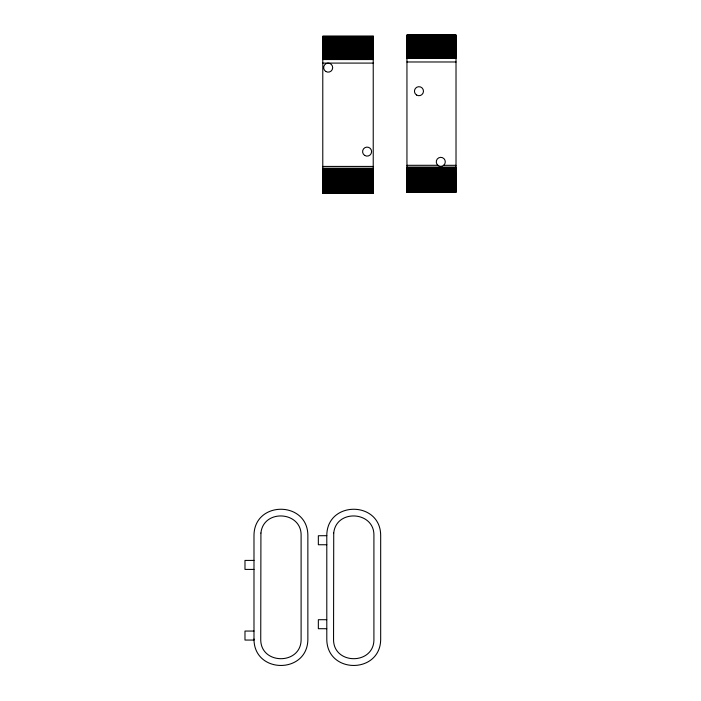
<?xml version="1.0" encoding="UTF-8"?>
<svg xmlns="http://www.w3.org/2000/svg" width="701" height="701" viewBox="0 0 701 701"><rect width="100%" height="100%" fill="white"/><g stroke="black" fill="none" stroke-linecap="round" stroke-linejoin="round"><path stroke-width="1.05" d="M326.797 535.687C326.71 500.444 380.774 500.461 380.678 535.687L380.678 639.023C380.766 674.266 326.701 674.257 326.797 639.023L326.797 535.687L318.342 535.748L318.342 544.747L326.797 544.756M406.948 35.164L456.018 35.164M406.948 35.269L456.018 35.269M406.948 35.392L456.018 35.392M406.948 35.549L456.018 35.549M406.948 35.742L456.018 35.742M406.948 35.953L456.018 35.953M406.948 36.198L456.018 36.198M322.784 36.382L373.23 36.382M322.784 36.513L373.23 36.513M406.948 36.47L456.018 36.47M322.784 36.671L373.23 36.671M322.784 36.855L373.23 36.855M406.948 36.759L456.018 36.759M322.784 37.065L373.23 37.065M406.948 37.083L456.018 37.083M322.784 37.311L373.23 37.311M406.948 37.433L456.018 37.433M322.784 37.582L373.23 37.582M322.784 37.88L373.23 37.88M406.948 37.81L456.018 37.81M322.784 38.205L373.23 38.205M406.948 38.213L456.018 38.213M322.784 38.555L373.23 38.555M406.948 38.643L456.018 38.643M322.784 38.932L373.23 38.932M406.948 39.098L456.018 39.098M322.784 39.335L373.23 39.335M406.948 39.571L456.018 39.571M322.784 39.755L373.23 39.755M322.784 40.211L373.23 40.211M406.948 40.08L456.018 40.08M406.948 40.605L456.018 40.605M322.784 40.693L373.23 40.693M322.784 41.193L373.23 41.193M406.948 41.149L456.018 41.149M322.784 41.718L373.23 41.718M406.948 41.718L456.018 41.718M322.784 42.262L373.23 42.262M406.948 42.314L456.018 42.314M322.784 42.831L373.23 42.831M406.948 42.927L456.018 42.927M322.784 43.427L373.23 43.427M406.948 43.558L456.018 43.558M322.784 44.04L373.23 44.04M406.948 44.216L456.018 44.216M322.784 44.671L373.23 44.671M406.948 44.882L456.018 44.882M322.784 45.328L373.23 45.328M406.948 45.574L456.018 45.574M322.784 45.994L373.23 45.994M406.948 46.284L456.018 46.284M322.784 46.687L373.23 46.687M406.948 47.011L456.018 47.011M322.784 47.396L373.23 47.396M406.948 47.747L456.018 47.747M322.784 48.124L373.23 48.124M406.948 48.5L456.018 48.5M322.784 48.86L373.23 48.86M406.948 49.272L456.018 49.272M322.784 49.622L373.23 49.622M406.948 50.06L456.018 50.06M322.784 50.393L373.23 50.393M406.948 50.858L456.018 50.858M322.784 51.173L373.23 51.173M406.948 51.664L456.018 51.664M322.784 51.97L373.23 51.97M406.948 52.487L456.018 52.487M322.784 52.777L373.23 52.777M406.948 53.311L456.018 53.311M322.784 53.6L373.23 53.6M406.948 54.152L456.018 54.152M322.784 54.433L373.23 54.433M406.948 55.002L456.018 55.002M322.784 55.265L373.23 55.265M406.948 55.852L456.018 55.852M322.784 56.115L373.23 56.115M406.948 56.72L456.018 56.72M322.784 56.974L373.23 56.974M406.948 57.587L456.018 57.587M322.784 57.832L373.23 57.832M406.948 58.455L456.018 58.455M322.784 58.7L373.23 58.7M322.784 59.567L373.23 59.567M406.948 61.977L456.018 61.977M322.784 63.09L373.23 63.09M406.948 165.313L437.888 165.296M443.654 165.313L456.018 165.313M322.784 166.426L373.23 166.426M406.948 167.075L456.018 167.075M406.948 167.951L456.018 167.951M322.784 168.187L373.23 168.187M406.948 168.827L456.018 168.827M322.784 169.064L373.23 169.064M406.948 169.695L456.018 169.695M322.784 169.94L373.23 169.94M406.948 170.562L456.018 170.562M322.784 170.816L373.23 170.816M406.948 171.43L456.018 171.43M322.784 171.684L373.23 171.684M406.948 172.28L456.018 172.28M322.784 172.542L373.23 172.542M406.948 173.129L456.018 173.129M322.784 173.401L373.23 173.401M406.948 173.971L456.018 173.971M322.784 174.242L373.23 174.242M406.948 174.803L456.018 174.803M322.784 175.084L373.23 175.084M406.948 175.618L456.018 175.618M322.784 175.916L373.23 175.916M406.948 176.424L456.018 176.424M322.784 176.731L373.23 176.731M406.948 177.222L456.018 177.222M322.784 177.546L373.23 177.546M406.948 178.01L456.018 178.01M322.784 178.343L373.23 178.343M406.948 178.781L456.018 178.781M322.784 179.123L373.23 179.123M406.948 179.535L456.018 179.535M322.784 179.894L373.23 179.894M406.948 180.28L456.018 180.28M322.784 180.648L373.23 180.648M406.948 180.998L456.018 180.998M322.784 181.393L373.23 181.393M406.948 181.708L456.018 181.708M322.784 182.12L373.23 182.12M406.948 182.4L456.018 182.4M322.784 182.821L373.23 182.821M406.948 183.075L456.018 183.075M322.784 183.513L373.23 183.513M406.948 183.723L456.018 183.723M322.784 184.188L373.23 184.188M406.948 184.354L456.018 184.354M322.784 184.836L373.23 184.836M406.948 184.968L456.018 184.968M322.784 185.476L373.23 185.476M406.948 185.563L456.018 185.563M322.784 186.089L373.23 186.089M406.948 186.133L456.018 186.133M322.784 186.676L373.23 186.676M406.948 186.685L456.018 186.685M322.784 187.246L373.23 187.246M406.948 187.211L456.018 187.211M406.948 187.71L456.018 187.71M322.784 187.798L373.23 187.798M406.948 188.183L456.018 188.183M322.784 188.324L373.23 188.324M406.948 188.639L456.018 188.639M322.784 188.823L373.23 188.823M406.948 189.068L456.018 189.068M322.784 189.296L373.23 189.296M406.948 189.472L456.018 189.472M322.784 189.752L373.23 189.752M406.948 189.848L456.018 189.848M322.784 190.181L373.23 190.181M406.948 190.199L456.018 190.199M322.784 190.584L373.23 190.584M406.948 190.523L456.018 190.523M406.948 190.821L456.018 190.821M322.784 190.961L373.23 190.961M406.948 191.093L456.018 191.093M322.784 191.312L373.23 191.312M406.948 191.329L456.018 191.329M322.784 191.636L373.23 191.636M406.948 191.548L456.018 191.548M406.948 191.732L456.018 191.732M322.784 191.934L373.23 191.934M406.948 191.89L456.018 191.89M406.948 192.021L456.018 192.021M322.784 192.205L373.23 192.205M406.948 192.118L456.018 192.232L456.018 35.05L406.948 35.05L406.948 192.232M322.784 192.442L373.23 192.442M322.784 192.661L373.23 192.661M322.784 192.845L373.23 192.845M322.784 193.003L373.23 193.003M322.784 193.134L373.23 193.231M253.99 560.414L244.982 560.414L244.982 569.414L253.99 569.422M326.701 619.71L318.342 619.71L318.342 628.709L326.701 628.718M253.99 631.058L244.982 631.058L244.982 640.057L253.99 640.066L253.99 535.687C253.893 500.444 307.967 500.461 307.862 535.687L307.862 639.023C307.958 674.266 253.885 674.257 253.99 639.023M260.921 533.058L260.746 639.023C260.115 665.231 301.737 665.258 301.106 639.023L301.106 535.687C301.859 511.117 263.383 508.646 260.921 533.058M333.729 533.058L333.553 639.023C332.931 665.231 374.553 665.258 373.913 639.023L373.913 535.687C374.667 511.117 336.191 508.646 333.729 533.058M373.23 36.163L322.784 36.163L322.784 193.345L373.23 193.345L373.23 36.163M325.755 71.449A4.504 4.504 0 0 0 332.677 67.848A4.504 4.504 0 0 0 326.096 63.651A4.504 4.504 0 0 0 325.755 71.449M364.678 155.412A4.504 4.504 0 0 0 371.6 151.81A4.504 4.504 0 0 0 365.019 147.613A4.504 4.504 0 0 0 364.678 155.412M438.362 165.646A4.504 4.504 0 0 0 445.284 162.036A4.504 4.504 0 0 0 438.703 157.848A4.504 4.504 0 0 0 438.362 165.646M416.517 94.986A4.504 4.504 0 0 0 423.465 91.419A4.504 4.504 0 0 0 416.902 87.187A4.504 4.504 0 0 0 416.517 94.986"/></g></svg>
